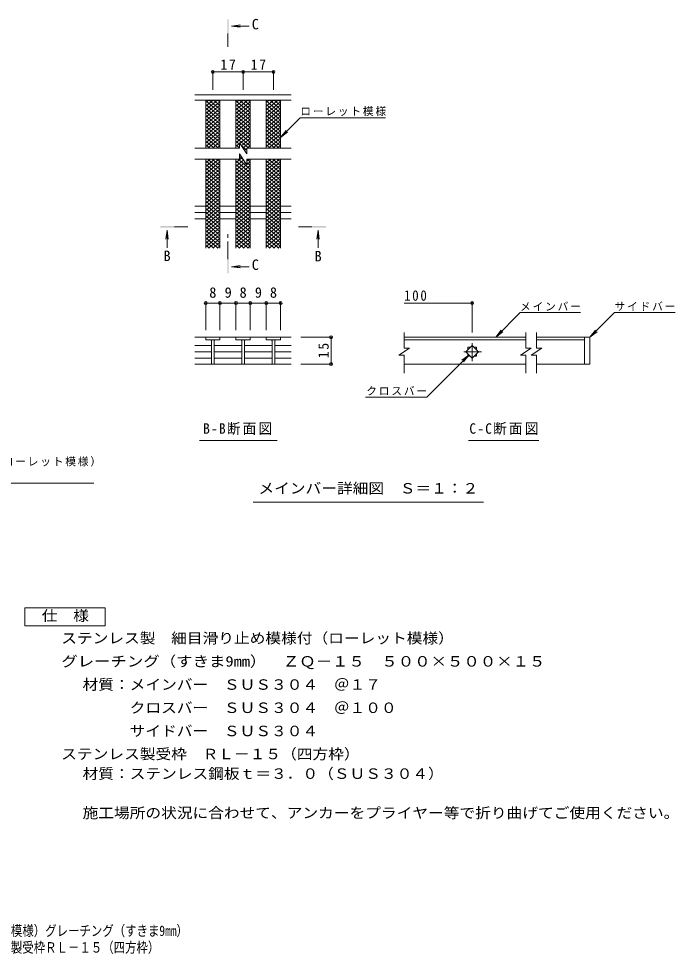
# Model space of a CAD drawing. Units: millimetres at full size. Extents: x -336 to 346, y -275 to 251.
# Drawn here: x -21 to 346, y -275 to 250 of the extents above; entities that cross this region are included whole.
import ezdxf
from ezdxf.enums import TextEntityAlignment as Align

# ---------------------------------------------------------------- set-up
doc = ezdxf.new("R2010")
doc.units = ezdxf.units.MM
doc.header["$LTSCALE"] = 2
doc.header["$PDMODE"] = 32
doc.header["$PDSIZE"] = 1.6
doc.linetypes.add('CHAIN1', pattern=[8, 5, -1, 1, -1])
for name, color, linetype, lineweight in [('D-0', 7, 'Continuous', 9), ('D-2', 3, 'Continuous', 9), ('D-4', 7, 'Continuous', 9), ('D-5', 7, 'Continuous', 9), ('D-A', 3, 'Continuous', 9)]:
    doc.layers.add(name, color=color, linetype=linetype, lineweight=lineweight)
doc.layers.add('F-4_F-4ﾚｲﾔ', color=2, linetype='Continuous')
doc.layers.add('F-5_F-5ﾚｲﾔ', color=2, linetype='Continuous')
doc.styles.add('ＭＳ ゴシック', font='')
doc.styles.get('ＭＳ ゴシック').set_extended_font_data('MS Gothic')

msp = doc.modelspace()

# ---------------------------------------------------------------- linework, layer by layer
at = {"layer": 'D-0', "color": 3}
for p, q in [((262.637, 71.076), (194.488, 71.076)), ((194.488, 69.676), (262.637, 69.676)), ((295.637, 71.076), (268.637, 71.076)), ((268.637, 69.676), (295.637, 69.676)), ((295.637, 71.076), (295.637, 56.076)), ((295.637, 71.076), (298.637, 71.076)), ((298.637, 71.076), (298.637, 56.076)), ((262.637, 56.076), (194.488, 56.076)), ((295.637, 56.076), (268.637, 56.076)), ((298.637, 56.076), (295.637, 56.076))]:
    msp.add_line(p, q, dxfattribs=at)
at = {"layer": 'D-2'}
for p, q in [((131.265, 206.938), (77.313, 206.938)), ((83.304, 198.416), (89.884, 203.938)), ((83.304, 200.467), (87.44, 203.938)), ((83.304, 202.518), (84.996, 203.938)), ((83.304, 203.545), (91.304, 196.832)), ((83.304, 196.366), (91.304, 203.078)), ((83.304, 201.494), (91.304, 194.781)), ((83.304, 194.315), (91.304, 201.028)), ((83.304, 199.443), (91.304, 192.731)), ((85.28, 203.938), (91.304, 198.883)), ((87.724, 203.938), (91.304, 200.934)), ((90.168, 203.938), (91.304, 202.985)), ((100.284, 198.416), (106.864, 203.938)), ((100.284, 200.467), (104.42, 203.938)), ((100.284, 202.518), (101.976, 203.938)), ((100.284, 203.545), (108.284, 196.832)), ((100.284, 196.366), (108.284, 203.078)), ((100.284, 201.494), (108.284, 194.781)), ((100.284, 194.315), (108.284, 201.028)), ((100.284, 199.443), (108.284, 192.731)), ((102.26, 203.938), (108.284, 198.883)), ((104.704, 203.938), (108.284, 200.934)), ((107.148, 203.938), (108.284, 202.985)), ((117.265, 198.416), (123.845, 203.938)), ((117.265, 200.467), (121.401, 203.938)), ((117.265, 202.518), (118.957, 203.938)), ((117.265, 203.545), (125.265, 196.832)), ((117.265, 196.366), (125.265, 203.078)), ((117.265, 201.494), (125.265, 194.781)), ((117.265, 194.315), (125.265, 201.028)), ((117.265, 199.443), (125.265, 192.731)), ((119.241, 203.938), (125.265, 198.883)), ((121.685, 203.938), (125.265, 200.934)), ((124.129, 203.938), (125.265, 202.985)), ((83.304, 192.264), (91.304, 198.977)), ((83.304, 197.393), (91.304, 190.68)), ((83.304, 190.213), (91.304, 196.926)), ((83.304, 195.342), (91.304, 188.629)), ((83.304, 188.163), (91.304, 194.875)), ((100.284, 192.264), (108.284, 198.977)), ((100.284, 197.393), (108.284, 190.68)), ((100.284, 190.213), (108.284, 196.926)), ((100.284, 195.342), (108.284, 188.629)), ((100.284, 188.163), (108.284, 194.875)), ((117.265, 192.264), (125.265, 198.977)), ((117.265, 197.393), (125.265, 190.68)), ((117.265, 190.213), (125.265, 196.926)), ((117.265, 195.342), (125.265, 188.629)), ((117.265, 188.163), (125.265, 194.875)), ((83.304, 193.291), (91.304, 186.578)), ((83.304, 186.112), (91.304, 192.825)), ((83.304, 191.24), (91.304, 184.528)), ((83.304, 184.061), (91.304, 190.774)), ((83.304, 189.19), (91.304, 182.477)), ((100.284, 193.291), (108.284, 186.578)), ((100.284, 186.112), (108.284, 192.825)), ((100.284, 191.24), (108.284, 184.528)), ((100.284, 184.061), (108.284, 190.774)), ((100.284, 189.19), (108.284, 182.477)), ((117.265, 193.291), (125.265, 186.578)), ((117.265, 186.112), (125.265, 192.825)), ((117.265, 191.24), (125.265, 184.528)), ((117.265, 184.061), (125.265, 190.774)), ((117.265, 189.19), (125.265, 182.477)), ((83.304, 182.01), (91.304, 188.723)), ((83.304, 187.139), (91.304, 180.426)), ((83.304, 185.088), (91.304, 178.375)), ((83.305, 179.96), (91.304, 186.672)), ((83.305, 177.909), (91.304, 184.621)), ((100.284, 182.01), (108.284, 188.723)), ((100.284, 187.139), (108.284, 180.426)), ((100.284, 185.088), (108.284, 178.375)), ((100.285, 179.96), (108.284, 186.672)), ((102.422, 179.703), (108.284, 184.621)), ((117.265, 182.01), (125.265, 188.723)), ((117.265, 187.139), (125.265, 180.426)), ((117.265, 179.96), (125.265, 186.672)), ((117.265, 185.088), (125.265, 178.375)), ((117.265, 177.909), (125.265, 184.621)), ((83.304, 183.037), (90.573, 176.938)), ((83.304, 180.986), (88.129, 176.938)), ((83.304, 178.936), (85.685, 176.938)), ((84.591, 176.938), (91.304, 182.571)), ((87.035, 176.938), (91.304, 180.52)), ((89.479, 176.938), (91.304, 178.469)), ((100.284, 183.037), (107.554, 176.938)), ((100.284, 180.986), (102.265, 179.324)), ((100.284, 178.936), (102.265, 177.273)), ((100.285, 177.909), (102.265, 179.571)), ((102.265, 179.938), (102.265, 176.938)), ((102.265, 179.938), (106.266, 173.938)), ((103.194, 178.545), (106.266, 175.967)), ((103.299, 178.388), (108.284, 182.571)), ((104.176, 177.073), (108.284, 180.52)), ((106.459, 176.938), (108.284, 178.469)), ((117.265, 183.037), (124.534, 176.938)), ((117.265, 180.986), (122.09, 176.938)), ((117.265, 178.936), (119.646, 176.938)), ((118.551, 176.938), (125.265, 182.571)), ((120.995, 176.938), (125.265, 180.52)), ((123.439, 176.938), (125.265, 178.469)), ((102.265, 176.938), (77.313, 176.938)), ((101.571, 176.938), (102.265, 177.521)), ((102.265, 173.938), (102.265, 170.938)), ((102.265, 173.938), (106.264, 167.941)), ((105.052, 175.757), (106.266, 176.776)), ((106.266, 176.938), (106.266, 173.938)), ((131.265, 176.938), (106.266, 176.938)), ((102.265, 170.938), (77.313, 170.938)), ((83.304, 164.741), (90.689, 170.938)), ((83.304, 166.792), (88.245, 170.938)), ((83.304, 168.842), (85.801, 170.938)), ((83.304, 170.893), (83.357, 170.938)), ((83.304, 162.69), (91.304, 169.403)), ((83.305, 169.867), (91.304, 163.155)), ((84.473, 170.938), (91.304, 165.206)), ((86.917, 170.938), (91.304, 167.256)), ((89.361, 170.938), (91.304, 169.307)), ((100.284, 168.842), (103.733, 171.736)), ((100.284, 170.893), (100.337, 170.938)), ((100.284, 166.792), (104.61, 170.421)), ((100.284, 162.69), (108.284, 169.403)), ((100.284, 164.741), (105.487, 169.106)), ((100.285, 169.867), (108.284, 163.155)), ((101.453, 170.938), (108.284, 165.206)), ((102.265, 172.307), (104.733, 170.236)), ((106.266, 170.938), (106.266, 167.941)), ((106.266, 169.76), (107.669, 170.938)), ((131.265, 170.938), (106.266, 170.938)), ((106.266, 168.95), (108.284, 167.256)), ((106.341, 170.938), (108.284, 169.307)), ((117.264, 164.741), (124.649, 170.938)), ((117.264, 166.792), (122.205, 170.938)), ((117.264, 168.842), (119.761, 170.938)), ((117.264, 162.69), (125.265, 169.403)), ((117.265, 170.893), (117.317, 170.938)), ((117.265, 169.867), (125.265, 163.155)), ((118.434, 170.938), (125.265, 165.206)), ((120.878, 170.938), (125.265, 167.256)), ((123.322, 170.938), (125.265, 169.307)), ((83.303, 167.818), (91.304, 161.104)), ((83.303, 165.767), (91.304, 159.053)), ((83.303, 158.588), (91.304, 165.301)), ((83.303, 163.716), (91.304, 157.002)), ((83.303, 156.537), (91.304, 163.251)), ((83.304, 160.639), (91.304, 167.352)), ((100.283, 167.818), (108.284, 161.104)), ((100.283, 165.767), (108.284, 159.053)), ((100.283, 163.716), (108.284, 157.002)), ((100.284, 160.639), (108.284, 167.352)), ((100.284, 158.588), (108.284, 165.301)), ((100.284, 156.537), (108.284, 163.251)), ((117.263, 165.767), (125.265, 159.053)), ((117.263, 163.716), (125.265, 157.002)), ((117.264, 167.818), (125.265, 161.104)), ((117.264, 160.639), (125.265, 167.352)), ((117.264, 158.588), (125.265, 165.301)), ((117.264, 156.537), (125.265, 163.251)), ((83.303, 161.665), (91.304, 154.951)), ((83.303, 154.487), (91.304, 161.2)), ((83.303, 159.615), (91.304, 152.9)), ((83.303, 152.436), (91.304, 159.149)), ((83.303, 157.564), (91.304, 150.849)), ((100.283, 161.665), (108.284, 154.951)), ((100.283, 154.487), (108.284, 161.2)), ((100.283, 159.615), (108.284, 152.9)), ((100.283, 152.436), (108.284, 159.149)), ((100.283, 157.564), (108.284, 150.849)), ((117.263, 161.665), (125.265, 154.951)), ((117.263, 159.615), (125.265, 152.9)), ((117.263, 157.564), (125.265, 150.849)), ((117.264, 154.487), (125.265, 161.2)), ((117.264, 152.436), (125.265, 159.149)), ((83.302, 155.513), (91.304, 148.799)), ((83.302, 153.462), (91.304, 146.748)), ((83.303, 150.385), (91.304, 157.098)), ((83.303, 148.334), (91.304, 155.048)), ((83.303, 146.283), (91.304, 152.997)), ((100.283, 150.385), (108.284, 157.098)), ((100.283, 155.513), (108.284, 148.799)), ((100.283, 148.334), (108.284, 155.048)), ((100.283, 153.462), (108.284, 146.748)), ((100.283, 146.283), (108.284, 152.997)), ((117.263, 155.513), (125.265, 148.799)), ((117.263, 153.462), (125.265, 146.748)), ((117.264, 150.385), (125.265, 157.098)), ((117.264, 148.334), (125.265, 155.048)), ((117.264, 146.283), (125.265, 152.997)), ((83.302, 151.411), (91.304, 144.697)), ((83.302, 149.36), (91.304, 142.646)), ((83.302, 147.31), (91.304, 140.595)), ((83.303, 144.233), (91.304, 150.946)), ((83.303, 142.182), (91.304, 148.895)), ((100.282, 151.411), (108.284, 144.697)), ((100.282, 149.36), (108.284, 142.646)), ((100.282, 147.31), (108.284, 140.595)), ((100.283, 144.233), (108.284, 150.946)), ((100.283, 142.182), (108.284, 148.895)), ((117.263, 151.411), (125.265, 144.697)), ((117.263, 149.36), (125.265, 142.646)), ((117.263, 147.31), (125.265, 140.595)), ((117.264, 144.233), (125.265, 150.946)), ((117.264, 142.182), (125.265, 148.895)), ((83.302, 145.259), (91.304, 138.544)), ((83.302, 143.208), (91.304, 136.493)), ((83.303, 140.131), (91.304, 146.845)), ((83.303, 138.08), (91.304, 144.794)), ((83.303, 136.029), (91.304, 142.743)), ((100.282, 145.259), (108.284, 138.544)), ((100.282, 143.208), (108.284, 136.493)), ((100.283, 140.131), (108.284, 146.845)), ((100.283, 138.08), (108.284, 144.794)), ((100.283, 136.029), (108.284, 142.743)), ((117.263, 140.131), (125.265, 146.845)), ((117.263, 145.259), (125.265, 138.544)), ((117.263, 138.08), (125.265, 144.794)), ((117.263, 143.208), (125.265, 136.493)), ((117.263, 136.029), (125.265, 142.743)), ((83.302, 141.157), (91.304, 134.442)), ((83.302, 139.106), (91.304, 132.392)), ((83.302, 137.056), (91.304, 130.341)), ((83.302, 129.877), (91.304, 136.591)), ((83.303, 133.978), (91.304, 140.692)), ((83.303, 131.928), (91.304, 138.642)), ((100.282, 141.157), (108.284, 134.442)), ((100.282, 139.106), (108.284, 132.392)), ((100.282, 137.056), (108.284, 130.341)), ((100.283, 133.978), (108.284, 140.692)), ((100.283, 131.928), (108.284, 138.642)), ((100.283, 129.877), (108.284, 136.591)), ((117.262, 137.056), (125.265, 130.341)), ((117.263, 141.157), (125.265, 134.442)), ((117.263, 133.978), (125.265, 140.692)), ((117.263, 139.106), (125.265, 132.392)), ((117.263, 131.928), (125.265, 138.642)), ((117.263, 129.877), (125.265, 136.591)), ((83.302, 135.005), (91.304, 128.29)), ((83.302, 127.826), (91.304, 134.54)), ((83.302, 132.954), (91.304, 126.239)), ((83.302, 125.775), (91.304, 132.489)), ((100.282, 135.005), (108.284, 128.29)), ((100.282, 132.954), (108.284, 126.239)), ((100.282, 125.775), (108.284, 132.489)), ((100.283, 127.826), (108.284, 134.54)), ((117.262, 135.005), (125.265, 128.29)), ((117.262, 132.954), (125.265, 126.239)), ((117.263, 127.826), (125.265, 134.54)), ((117.263, 125.775), (125.265, 132.489)), ((83.301, 126.801), (90.289, 120.938)), ((83.302, 130.903), (91.304, 124.188)), ((83.302, 123.724), (91.304, 130.439)), ((83.302, 128.852), (91.304, 122.137)), ((83.302, 121.673), (91.304, 128.388)), ((84.869, 120.938), (91.304, 126.337)), ((100.282, 130.903), (108.284, 124.188)), ((100.282, 123.724), (108.284, 130.439)), ((100.282, 128.852), (108.284, 122.137)), ((100.282, 121.673), (108.284, 128.388)), ((100.282, 126.801), (107.27, 120.938)), ((101.849, 120.938), (108.284, 126.337)), ((117.262, 130.903), (125.265, 124.188)), ((117.262, 128.852), (125.265, 122.137)), ((117.262, 126.801), (124.25, 120.938)), ((117.263, 123.724), (125.265, 130.439)), ((117.263, 121.673), (125.265, 128.388)), ((118.83, 120.938), (125.265, 126.337)), ((83.301, 124.751), (87.845, 120.938)), ((83.301, 122.7), (85.401, 120.938)), ((87.313, 120.938), (91.304, 124.286)), ((89.757, 120.938), (91.304, 122.236)), ((100.281, 122.7), (102.382, 120.938)), ((100.282, 124.751), (104.826, 120.938)), ((104.293, 120.938), (108.284, 124.286)), ((106.737, 120.938), (108.284, 122.236)), ((117.262, 124.751), (121.806, 120.938)), ((117.262, 122.7), (119.362, 120.938)), ((121.274, 120.938), (125.265, 124.286)), ((123.718, 120.938), (125.265, 122.236)), ((194.488, 64.999), (194.488, 73.801)), ((262.637, 64.999), (262.637, 73.801)), ((268.637, 64.999), (268.637, 73.801)), ((77.313, 71.076), (131.265, 71.076)), ((83.305, 71.076), (83.305, 69.676)), ((91.305, 69.676), (83.305, 69.676)), ((86.605, 69.676), (86.605, 56.076)), ((88.005, 69.676), (88.005, 56.076)), ((91.305, 69.676), (91.305, 71.076)), ((100.285, 71.076), (100.285, 69.676)), ((108.285, 69.676), (100.285, 69.676)), ((103.585, 69.676), (103.585, 56.076)), ((104.985, 69.676), (104.985, 56.076)), ((108.285, 69.676), (108.285, 71.076)), ((117.265, 71.076), (117.265, 69.676)), ((125.265, 69.676), (117.265, 69.676)), ((120.565, 69.676), (120.565, 56.076)), ((121.965, 69.676), (121.965, 56.076)), ((125.265, 69.676), (125.265, 71.076)), ((86.605, 66.511), (77.313, 66.511)), ((86.605, 62.976), (77.313, 62.976)), ((103.585, 66.511), (88.005, 66.511)), ((103.585, 62.976), (88.005, 62.976)), ((120.565, 66.511), (104.985, 66.511)), ((120.565, 62.976), (104.985, 62.976)), ((121.965, 66.511), (131.265, 66.511)), ((121.965, 62.976), (131.265, 62.976)), ((197.488, 64.999), (191.488, 60.999)), ((197.488, 64.999), (194.488, 64.999)), ((229.102, 62.976), (232.637, 66.511)), ((232.637, 59.44), (229.102, 62.976)), ((230.137, 65.476), (231.602, 65.476)), ((230.137, 65.476), (230.137, 64.011)), ((232.637, 66.511), (236.173, 62.976)), ((236.173, 62.976), (232.637, 59.44)), ((233.673, 65.476), (235.137, 65.476)), ((235.137, 65.476), (235.137, 64.011)), ((265.637, 64.999), (259.637, 60.999)), ((265.637, 64.999), (262.637, 64.999)), ((271.637, 64.999), (265.637, 60.999)), ((271.637, 64.999), (268.637, 64.999)), ((86.605, 59.44), (77.313, 59.44)), ((103.585, 59.44), (88.005, 59.44)), ((120.565, 59.44), (104.985, 59.44)), ((121.965, 59.44), (131.265, 59.44)), ((194.488, 60.999), (191.488, 60.999)), ((194.488, 50.965), (194.488, 60.999)), ((233.673, 60.476), (235.137, 60.476)), ((235.137, 61.94), (235.137, 60.476)), ((262.637, 60.999), (259.637, 60.999)), ((262.637, 50.965), (262.637, 60.999)), ((268.637, 60.999), (265.637, 60.999)), ((268.637, 50.965), (268.637, 60.999)), ((77.313, 56.076), (131.265, 56.076))]:
    msp.add_line(p, q, dxfattribs=at)
at = {"layer": 'D-2', "linetype": 'CHAIN1'}
for p, q in [((232.637, 57.674), (232.637, 68.277)), ((237.939, 62.976), (227.336, 62.976))]:
    msp.add_line(p, q, dxfattribs=at)
at = {"layer": 'D-2'}
msp.add_lwpolyline([(230.137, 61.94), (230.137, 60.476), (231.602, 60.476)], dxfattribs=at)
for centre, start, end in [((85.605, 68.676), 0, 90), ((89.005, 68.676), 90, 180), ((102.585, 68.676), 0, 90), ((105.985, 68.676), 90, 180), ((119.565, 68.676), 0, 90), ((122.965, 68.676), 90, 180)]:
    msp.add_arc(centre, 1, start, end, dxfattribs=at)
at = {"layer": 'D-4'}
for p, q in [((87.305, 220.321), (87.305, 209.738)), ((87.305, 219.721), (104.285, 219.721)), ((104.285, 220.321), (104.285, 209.738)), ((104.285, 219.721), (121.265, 219.721)), ((121.265, 220.321), (121.265, 209.738)), ((83.305, 90.869), (83.305, 75.076)), ((83.305, 90.269), (91.305, 90.269)), ((91.305, 90.869), (91.305, 75.076)), ((91.305, 90.269), (100.285, 90.269)), ((100.285, 90.869), (100.285, 75.076)), ((100.285, 90.269), (108.285, 90.269)), ((108.285, 90.869), (108.285, 75.076)), ((108.285, 90.269), (117.265, 90.269)), ((117.265, 90.869), (117.265, 75.076)), ((117.265, 90.269), (125.265, 90.269)), ((125.265, 90.869), (125.265, 75.076)), ((194.488, 90.238), (232.637, 90.238)), ((232.637, 90.838), (232.637, 73.677)), ((245.806, 71.076), (259.589, 84.859)), ((293.3, 84.859), (259.589, 84.859)), ((245.806, 71.076), (248.849, 75.043)), ((245.806, 71.076), (249.772, 74.12)), ((298.637, 71.076), (301.681, 75.043)), ((298.637, 71.076), (302.604, 74.12)), ((154.121, 71.076), (136.7, 71.076)), ((153.521, 71.076), (153.521, 56.076)), ((230.869, 61.208), (207.128, 37.467)), ((230.869, 61.208), (226.903, 58.164)), ((230.869, 61.208), (227.825, 57.241)), ((154.121, 56.076), (136.7, 56.076)), ((172.867, 37.467), (207.128, 37.467))]:
    msp.add_line(p, q, dxfattribs=at)
msp.add_lwpolyline([(298.637, 71.076), (312.421, 84.859), (346.43, 84.859)], dxfattribs=at)
for p in [(87.305, 219.721), (104.285, 219.721), (121.265, 219.721), (83.305, 90.269), (91.305, 90.269), (100.285, 90.269), (108.285, 90.269), (117.265, 90.269), (125.265, 90.269), (232.637, 90.238), (153.521, 71.076), (153.521, 56.076)]:
    msp.add_point(p, dxfattribs=at)
at = {"layer": 'D-5', "color": 4}
for p, q in [((97.728, 245.396), (102.685, 246.049)), ((97.728, 245.396), (107.578, 245.396)), ((97.728, 245.396), (102.685, 244.744)), ((61.649, 131.029), (60.996, 126.072)), ((61.649, 131.029), (61.649, 121.18)), ((61.649, 131.029), (62.301, 126.072)), ((146.301, 131.029), (145.648, 126.072)), ((146.301, 131.029), (146.301, 121.18)), ((146.301, 131.029), (146.954, 126.072)), ((97.728, 110.612), (102.685, 111.265)), ((97.728, 110.612), (107.578, 110.612)), ((97.728, 110.612), (102.685, 109.96))]:
    msp.add_line(p, q, dxfattribs=at)
at = {"layer": 'D-5', "color": 4, "linetype": 'CHAIN1'}
for p, q in [((95.795, 241.2), (95.795, 233.74)), ((65.845, 132.963), (73.268, 132.963)), ((142.692, 132.963), (135.269, 132.963)), ((95.795, 114.808), (95.795, 130.969))]:
    msp.add_line(p, q, dxfattribs=at)
at = {"layer": 'D-5'}
for p, q in [((125.265, 182.938), (128.308, 186.904)), ((125.265, 182.938), (129.231, 185.981)), ((79.794, 13.294), (123.382, 13.294)), ((230.59, 13.294), (269.974, 13.294)), ((-150.655, -10.603), (20.646, -10.603)), ((109.853, -21.245), (238.979, -21.245))]:
    msp.add_line(p, q, dxfattribs=at)
at = {"layer": 'D-5', "color": 2}
for p, q in [((-18.048, -80.621), (26.952, -80.621)), ((-18.048, -90.621), (-18.048, -80.621)), ((26.952, -80.621), (26.952, -90.621)), ((26.952, -90.621), (-18.048, -90.621))]:
    msp.add_line(p, q, dxfattribs=at)
at = {"layer": 'D-5'}
msp.add_lwpolyline([(125.265, 182.938), (136.299, 193.972), (184.083, 193.972)], dxfattribs=at)
at = {"layer": 'D-5', "color": 4}
for points in [[(96.195, 241.2), (95.395, 241.2), (96.195, 249.2), (95.395, 249.2)], [(65.845, 132.563), (65.845, 133.363), (57.845, 132.563), (57.845, 133.363)], [(142.692, 133.363), (142.692, 132.563), (150.692, 133.363), (150.692, 132.563)], [(96.195, 114.808), (95.395, 114.808), (96.195, 106.808), (95.395, 106.808)]]:
    msp.add_solid(points, dxfattribs=at)
at = {"layer": 'D-A'}
for p, q in [((131.265, 203.938), (77.313, 203.938)), ((83.305, 176.938), (83.305, 203.938)), ((91.305, 176.938), (91.305, 203.938)), ((100.285, 176.938), (100.285, 203.938)), ((108.285, 176.938), (108.285, 203.938)), ((117.265, 176.938), (117.265, 203.938)), ((125.265, 176.938), (125.265, 203.938)), ((83.305, 120.938), (83.305, 170.938)), ((91.305, 120.938), (91.305, 170.938)), ((100.285, 120.938), (100.285, 170.938)), ((108.285, 120.938), (108.285, 170.938)), ((117.265, 120.938), (117.265, 170.938)), ((125.265, 120.938), (125.265, 170.938)), ((77.313, 144.488), (83.305, 144.488)), ((91.305, 144.488), (100.285, 144.488)), ((108.284, 144.488), (117.264, 144.488)), ((125.264, 144.488), (131.265, 144.488)), ((77.313, 140.938), (83.305, 140.938)), ((77.313, 137.388), (83.305, 137.388)), ((91.305, 140.938), (100.285, 140.938)), ((91.305, 137.388), (100.285, 137.388)), ((108.284, 140.938), (117.264, 140.938)), ((108.284, 137.388), (117.264, 137.388)), ((125.264, 140.938), (131.265, 140.938)), ((125.264, 137.388), (131.265, 137.388))]:
    msp.add_line(p, q, dxfattribs=at)

# ---------------------------------------------------------------- texts
at = {"layer": 'D-4', "color": 2, "style": 'ＭＳ ゴシック'}
for s, p in [('8', (85.305, 91.469)), ('9', (93.915, 91.469)), ('8', (102.285, 91.469)), ('9', (110.851, 91.469)), ('8', (119.265, 91.469))]:
    msp.add_text(s, height=5.865, dxfattribs=at).set_placement(p, align=Align.BOTTOM_LEFT)
at = {"layer": 'D-4', "color": 2, "char_height": 5.865, "attachment_point": 7, "style": 'ＭＳ ゴシック'}
for s, insert in [('\\T1.27;\\W0.95;17', (91.545, 220.921)), ('\\T1.27;\\W0.95;17', (108.525, 220.921)), ('\\T1.27;\\W0.9;100', (194.488, 91.438))]:
    msp.add_mtext(s, dxfattribs=dict(at, insert=insert))
at = {"layer": 'D-4', "color": 2, "insert": (152.321, 59.326), "char_height": 5.865, "attachment_point": 7, "rotation": 90, "style": 'ＭＳ ゴシック'}
msp.add_mtext('\\T1.27;\\W0.95;15', dxfattribs=at)
at = {"layer": 'D-5', "color": 2, "style": 'ＭＳ ゴシック'}
for s, p in [('C', (109.12, 241.827)), ('B', (59.649, 111.986)), ('B', (144.301, 111.843)), ('C', (109.12, 107.043))]:
    msp.add_text(s, height=5.865, dxfattribs=at).set_placement(p, align=Align.BOTTOM_LEFT)
for s, width, p in [('メインバー詳細図\u3000Ｓ＝１：２', 1.1, (112.853, -18.245)), ('仕\u3000様', 1.1, (-8.548, -89.621)), ('ステンレス製\u3000細目滑り止め模様付（ローレット模様）', 1.1, (2.37, -102.205)), ('グレーチング（すきま9mm）\u3000ＺＱ－１５\u3000５００×５００×１５', 1.15, (2.37, -115.205)), ('材質：メインバー\u3000ＳＵＳ３０４\u3000＠１７', 1.1, (14.312, -128.205)), ('\u3000\u3000\u3000クロスバー\u3000ＳＵＳ３０４\u3000＠１００', 1.1, (14.312, -141.205)), ('\u3000\u3000\u3000サイドバー\u3000ＳＵＳ３０４', 1.1, (14.312, -154.205)), ('ステンレス製受枠\u3000ＲＬ－１５（四方枠）', 1.1, (2.37, -167.118)), ('材質：ステンレス鋼板ｔ＝３．０（ＳＵＳ３０４）', 1.1, (14.312, -178.118)), ('施工場所の状況に合わせて、アンカーをプライヤー等で折り曲げてご使用ください。', 1.1, (14.312, -200.118))]:
    msp.add_text(s, height=5.865, dxfattribs=dict(at, width=width)).set_placement(p, align=Align.BOTTOM_LEFT)
at = {"layer": 'D-5', "char_height": 4.399, "attachment_point": 7, "style": 'ＭＳ ゴシック'}
for s, insert in [('\\T1.17;ローレット模様', (136.299, 194.972)), ('\\T1.17;メインバー', (259.44, 85.859)), ('\\T1.17;サイドバー', (312.421, 85.859)), ('\\T1.17;クロスバー', (173.265, 38.467)), ('\\T1.17;ステンレス製\u3000細目滑り止め模様付（ローレット模様）', (-149.812, -1.39))]:
    msp.add_mtext(s, dxfattribs=dict(at, insert=insert))
at = {"layer": 'D-5', "color": 2, "char_height": 5.865, "attachment_point": 7, "style": 'ＭＳ ゴシック'}
for s, insert in [('\\T1.17;\\W0.95;B-B断面図', (81.838, 16.294)), ('\\T1.17;\\W0.95;C-C断面図', (231.037, 16.294))]:
    msp.add_mtext(s, dxfattribs=dict(at, insert=insert))
at = {"layer": 'F-4_F-4ﾚｲﾔ', "style": 'ＭＳ ゴシック', "width": 0.8}
msp.add_text('ＺＱ－１５\u3000５００×５００×１５\u3000ステンレス製受枠ＲＬ－１５（四方枠）', height=5.865, dxfattribs=at).set_placement((-166.629, -275.485), align=Align.BOTTOM_LEFT)
at = {"layer": 'F-5_F-5ﾚｲﾔ', "style": 'ＭＳ ゴシック', "width": 0.8}
msp.add_text('ステンレス製\u3000細目滑り止め模様付（ローレット模様）グレーチング（すきま9mm）', height=5.865, dxfattribs=at).set_placement((-166.633, -266.145), align=Align.BOTTOM_LEFT)

doc.saveas('drawing.dxf')
